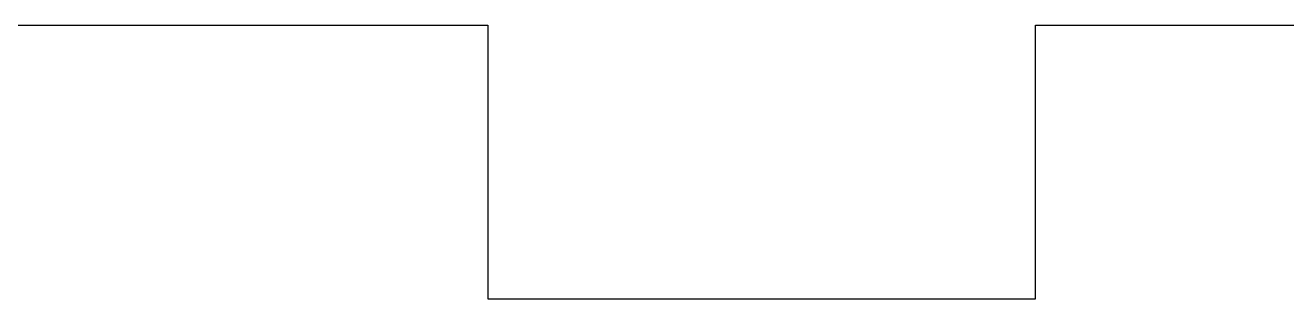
# Model space of a CAD drawing. Header units: millimetres. Extents: x -118 to 1034, y -150 to 646.
# Drawn here: x 569.37 to 597.02, y 229.35 to 235.35 of the extents above; entities that cross this region are included whole.
import ezdxf

# ---------------------------------------------------------------- set-up
doc = ezdxf.new("R2010")
doc.units = ezdxf.units.MM

msp = doc.modelspace()

# ---------------------------------------------------------------- linework, layer by layer
for p, q in [((567.5074, 235.3463), (579.5074, 235.3463)), ((567.5074, 235.3463), (579.5074, 235.3463)), ((567.5074, 235.3463), (579.5074, 235.3463)), ((567.5074, 235.3463), (579.5074, 235.3463)), ((567.5074, 235.3463), (579.5074, 235.3463)), ((567.5074, 235.3463), (579.5074, 235.3463)), ((567.5074, 235.3463), (579.5074, 235.3463)), ((567.5074, 235.3463), (579.5074, 235.3463)), ((567.5074, 235.3463), (579.5074, 235.3463)), ((567.5074, 235.3463), (579.5074, 235.3463)), ((567.5074, 235.3463), (579.5074, 235.3463)), ((567.5074, 235.3463), (579.5074, 235.3463)), ((567.5074, 235.3463), (579.5074, 235.3463)), ((567.5074, 235.3463), (579.5074, 235.3463)), ((567.5074, 235.3463), (579.5074, 235.3463)), ((567.5074, 235.3463), (579.5074, 235.3463)), ((567.5074, 235.3463), (579.5074, 235.3463)), ((567.5074, 235.3463), (579.5074, 235.3463)), ((567.5074, 235.3463), (579.5074, 235.3463)), ((567.5074, 235.3463), (579.5074, 235.3463)), ((567.5074, 235.3463), (579.5074, 235.3463)), ((567.5074, 235.3463), (579.5074, 235.3463)), ((567.5074, 235.3463), (579.5074, 235.3463)), ((567.5074, 235.3463), (579.5074, 235.3463)), ((567.5074, 235.3463), (579.5074, 235.3463)), ((567.5074, 235.3463), (579.5074, 235.3463)), ((567.5074, 235.3463), (579.5074, 235.3463)), ((567.5074, 235.3463), (579.5074, 235.3463)), ((567.5074, 235.3463), (579.5074, 235.3463)), ((567.5074, 235.3463), (579.5074, 235.3463)), ((579.5074, 235.3463), (579.5074, 229.3463)), ((579.5074, 235.3463), (579.5074, 229.3463)), ((579.5074, 235.3463), (579.5074, 229.3463)), ((579.5074, 235.3463), (579.5074, 229.3463)), ((579.5074, 235.3463), (579.5074, 229.3463)), ((579.5074, 235.3463), (579.5074, 229.3463)), ((579.5074, 235.3463), (579.5074, 229.3463)), ((579.5074, 235.3463), (579.5074, 229.3463)), ((579.5074, 235.3463), (579.5074, 229.3463)), ((579.5074, 235.3463), (579.5074, 229.3463)), ((579.5074, 235.3463), (579.5074, 229.3463)), ((579.5074, 235.3463), (579.5074, 229.3463)), ((579.5074, 235.3463), (579.5074, 229.3463)), ((579.5074, 235.3463), (579.5074, 229.3463)), ((579.5074, 235.3463), (579.5074, 229.3463)), ((579.5074, 235.3463), (579.5074, 229.3463)), ((579.5074, 235.3463), (579.5074, 229.3463)), ((579.5074, 235.3463), (579.5074, 229.3463)), ((579.5074, 235.3463), (579.5074, 229.3463)), ((579.5074, 235.3463), (579.5074, 229.3463)), ((579.5074, 235.3463), (579.5074, 229.3463)), ((579.5074, 235.3463), (579.5074, 229.3463)), ((579.5074, 235.3463), (579.5074, 229.3463)), ((579.5074, 235.3463), (579.5074, 229.3463)), ((579.5074, 235.3463), (579.5074, 229.3463)), ((579.5074, 235.3463), (579.5074, 229.3463)), ((579.5074, 235.3463), (579.5074, 229.3463)), ((579.5074, 235.3463), (579.5074, 229.3463)), ((579.5074, 235.3463), (579.5074, 229.3463)), ((579.5074, 235.3463), (579.5074, 229.3463)), ((591.5074, 229.3463), (591.5074, 235.3463)), ((591.5074, 235.3463), (603.5074, 235.3463)), ((591.5074, 229.3463), (591.5074, 235.3463)), ((591.5074, 235.3463), (603.5074, 235.3463)), ((591.5074, 229.3463), (591.5074, 235.3463)), ((591.5074, 235.3463), (603.5074, 235.3463)), ((591.5074, 229.3463), (591.5074, 235.3463)), ((591.5074, 235.3463), (603.5074, 235.3463)), ((591.5074, 229.3463), (591.5074, 235.3463)), ((591.5074, 235.3463), (603.5074, 235.3463)), ((591.5074, 229.3463), (591.5074, 235.3463)), ((591.5074, 235.3463), (603.5074, 235.3463)), ((591.5074, 229.3463), (591.5074, 235.3463)), ((591.5074, 235.3463), (603.5074, 235.3463)), ((591.5074, 229.3463), (591.5074, 235.3463)), ((591.5074, 235.3463), (603.5074, 235.3463)), ((591.5074, 229.3463), (591.5074, 235.3463)), ((591.5074, 235.3463), (603.5074, 235.3463)), ((591.5074, 229.3463), (591.5074, 235.3463)), ((591.5074, 235.3463), (603.5074, 235.3463)), ((591.5074, 229.3463), (591.5074, 235.3463)), ((591.5074, 235.3463), (603.5074, 235.3463)), ((591.5074, 229.3463), (591.5074, 235.3463)), ((591.5074, 235.3463), (603.5074, 235.3463)), ((591.5074, 229.3463), (591.5074, 235.3463)), ((591.5074, 235.3463), (603.5074, 235.3463)), ((591.5074, 229.3463), (591.5074, 235.3463)), ((591.5074, 235.3463), (603.5074, 235.3463)), ((591.5074, 229.3463), (591.5074, 235.3463)), ((591.5074, 235.3463), (603.5074, 235.3463)), ((591.5074, 229.3463), (591.5074, 235.3463)), ((591.5074, 235.3463), (603.5074, 235.3463)), ((591.5074, 229.3463), (591.5074, 235.3463)), ((591.5074, 235.3463), (603.5074, 235.3463)), ((591.5074, 229.3463), (591.5074, 235.3463)), ((591.5074, 235.3463), (603.5074, 235.3463)), ((591.5074, 229.3463), (591.5074, 235.3463)), ((591.5074, 235.3463), (603.5074, 235.3463)), ((591.5074, 229.3463), (591.5074, 235.3463)), ((591.5074, 235.3463), (603.5074, 235.3463)), ((591.5074, 229.3463), (591.5074, 235.3463)), ((591.5074, 235.3463), (603.5074, 235.3463)), ((591.5074, 229.3463), (591.5074, 235.3463)), ((591.5074, 235.3463), (603.5074, 235.3463)), ((591.5074, 229.3463), (591.5074, 235.3463)), ((591.5074, 235.3463), (603.5074, 235.3463)), ((591.5074, 229.3463), (591.5074, 235.3463)), ((591.5074, 235.3463), (603.5074, 235.3463)), ((591.5074, 229.3463), (591.5074, 235.3463)), ((591.5074, 235.3463), (603.5074, 235.3463)), ((591.5074, 229.3463), (591.5074, 235.3463)), ((591.5074, 235.3463), (603.5074, 235.3463)), ((591.5074, 229.3463), (591.5074, 235.3463)), ((591.5074, 235.3463), (603.5074, 235.3463)), ((591.5074, 229.3463), (591.5074, 235.3463)), ((591.5074, 235.3463), (603.5074, 235.3463)), ((591.5074, 229.3463), (591.5074, 235.3463)), ((591.5074, 235.3463), (603.5074, 235.3463)), ((591.5074, 229.3463), (591.5074, 235.3463)), ((591.5074, 235.3463), (603.5074, 235.3463)), ((579.5074, 229.3463), (591.5074, 229.3463)), ((579.5074, 229.3463), (591.5074, 229.3463)), ((579.5074, 229.3463), (591.5074, 229.3463)), ((579.5074, 229.3463), (591.5074, 229.3463)), ((579.5074, 229.3463), (591.5074, 229.3463)), ((579.5074, 229.3463), (591.5074, 229.3463)), ((579.5074, 229.3463), (591.5074, 229.3463)), ((579.5074, 229.3463), (591.5074, 229.3463)), ((579.5074, 229.3463), (591.5074, 229.3463)), ((579.5074, 229.3463), (591.5074, 229.3463)), ((579.5074, 229.3463), (591.5074, 229.3463)), ((579.5074, 229.3463), (591.5074, 229.3463)), ((579.5074, 229.3463), (591.5074, 229.3463)), ((579.5074, 229.3463), (591.5074, 229.3463)), ((579.5074, 229.3463), (591.5074, 229.3463)), ((579.5074, 229.3463), (591.5074, 229.3463)), ((579.5074, 229.3463), (591.5074, 229.3463)), ((579.5074, 229.3463), (591.5074, 229.3463)), ((579.5074, 229.3463), (591.5074, 229.3463)), ((579.5074, 229.3463), (591.5074, 229.3463)), ((579.5074, 229.3463), (591.5074, 229.3463)), ((579.5074, 229.3463), (591.5074, 229.3463)), ((579.5074, 229.3463), (591.5074, 229.3463)), ((579.5074, 229.3463), (591.5074, 229.3463)), ((579.5074, 229.3463), (591.5074, 229.3463)), ((579.5074, 229.3463), (591.5074, 229.3463)), ((579.5074, 229.3463), (591.5074, 229.3463)), ((579.5074, 229.3463), (591.5074, 229.3463)), ((579.5074, 229.3463), (591.5074, 229.3463)), ((579.5074, 229.3463), (591.5074, 229.3463))]:
    msp.add_line(p, q)

doc.saveas('drawing.dxf')
